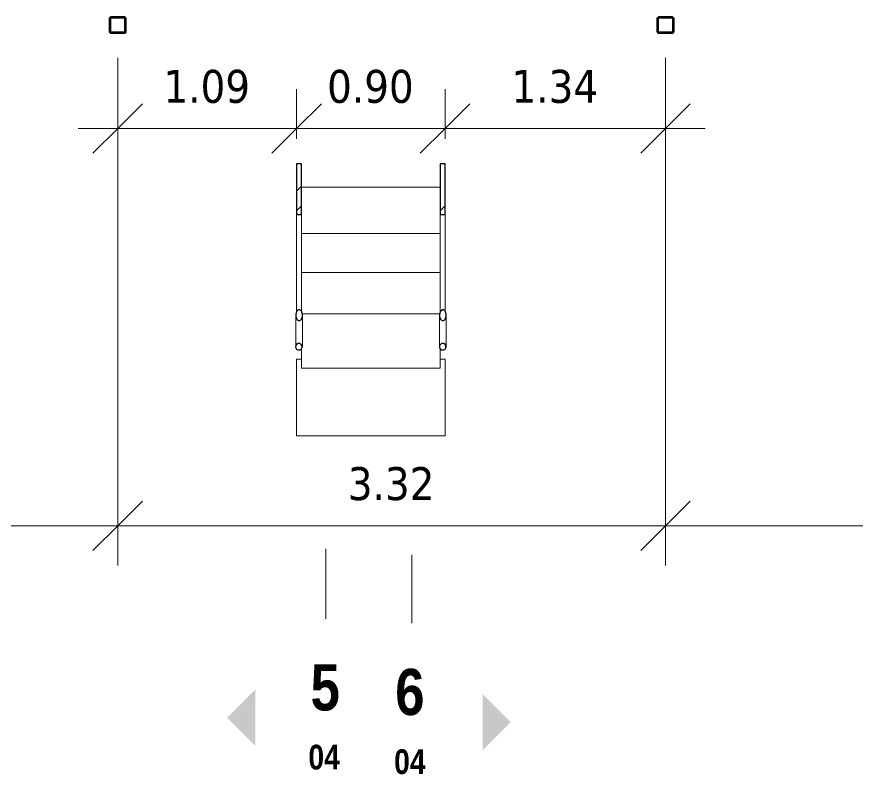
# Model space of a CAD drawing. Header units: metres. Extents: x 118 to 451, y -76 to 55.
# Drawn here: x 269.81 to 274.91, y -32.74 to -28.1 of the extents above; entities that cross this region are included whole.
import ezdxf

# ---------------------------------------------------------------- set-up
doc = ezdxf.new("R2010")
doc.units = ezdxf.units.M
for name, color, linetype, lineweight in [('A-ANNO-DIMS', 7, 'Continuous', 9), ('A-ANNO-DIMS-100', 7, 'Continuous', 9), ('A-GENM', 7, 'Continuous', 9), ('G-ANNO-SYMB', 7, 'Continuous', 9), ('S-COLS', 7, 'Continuous', 9)]:
    doc.layers.add(name, color=color, linetype=linetype, lineweight=lineweight)
doc.styles.add('Saira Condensed_B', font='', dxfattribs={"height": 0.15})
doc.styles.add('Saira Condensed_B_1', font='', dxfattribs={"height": 0.28})
doc.styles.add('Tahoma', font='tahoma.ttf', dxfattribs={"height": 0.2})
doc.styles.get('Saira Condensed_B').set_extended_font_data('Saira Condensed', bold=True)
doc.styles.get('Saira Condensed_B_1').set_extended_font_data('Saira Condensed', bold=True)
doc.dimstyles.new('R_Tahoma_2_0', dxfattribs={"dimscale": 0.3048, "dimtxt": 0.208804, "dimasz": 0.984252, "dimexe": 0.787402, "dimexo": 0.492126, "dimgap": 0.328084, "dimtad": 1, "dimrnd": 0.01, "dimzin": 0, "dimdsep": 46, "dimtxsty": 'Tahoma', "dimblk1": 'OBLIQUE', "dimblk2": 'OBLIQUE', "dimsah": 1, "dimcen": 0.09, "dimdle": 0.787402, "dimazin": 2, "dimtfac": 1, "dimtdec": 4, "dimtix": 1, "dimtmove": 0, "dimatfit": 3, "dimfxl": 1, "dimtvp": 1, "dimtolj": 1, "dimtzin": 0, "dimarcsym": 2})
pattern_1 = [(45, (-24.08, 30.645), (-0.2474874, 0.2474874), []), (45, (-24.08, 31.02), (-0.2474874, 0.2474874), [])]

# ---------------------------------------------------------------- blocks, each defined once
blk = doc.blocks.new('M_Esc Estanque Cabecera-02 - M_Esc Estanque Cabecera-02-1774141-Nivel Base-EC')
at = {"layer": 'A-GENM'}
h = blk.add_hatch(dxfattribs=at)
h.set_pattern_fill('FP_8', color=256, style=0, pattern_type=2)
h.set_pattern_definition(pattern_1)
h.paths.add_polyline_path([(-0.45, 1.3427), (-0.42, 1.3427), (-0.42, 1.6503), (-0.45, 1.6503), (-0.45, 1.6344)])
h = blk.add_hatch(dxfattribs=at)
h.set_pattern_fill('FP_8', color=256, style=0, pattern_type=2)
h.set_pattern_definition(pattern_1)
h.paths.add_polyline_path([(0.45, 1.3427), (0.45, 1.6503), (0.42, 1.6503), (0.42, 1.3427)])
h = blk.add_hatch(dxfattribs=at)
h.set_pattern_fill('FP_8', color=256, style=0, pattern_type=2)
h.set_pattern_definition(pattern_1)
h.paths.add_polyline_path([(-0.4389, 0.6993), (-0.4311, 0.6993), (-0.4273, 0.7012), (-0.4209, 0.7085), (-0.4165, 0.7194), (-0.415, 0.7323), (-0.4165, 0.7451), (-0.4209, 0.7561), (-0.4273, 0.7634), (-0.4311, 0.7653), (-0.4389, 0.7653), (-0.4427, 0.7634), (-0.4491, 0.7561), (-0.4535, 0.7451), (-0.455, 0.7323), (-0.4535, 0.7194), (-0.4491, 0.7085), (-0.4427, 0.7012)])
h = blk.add_hatch(dxfattribs=at)
h.set_pattern_fill('FP_8', color=256, style=0, pattern_type=2)
h.set_pattern_definition(pattern_1)
h.paths.add_polyline_path([(0.4409, 0.6993), (0.4447, 0.7012), (0.4511, 0.7085), (0.4555, 0.7194), (0.457, 0.7323), (0.4555, 0.7451), (0.4511, 0.7561), (0.4447, 0.7634), (0.4409, 0.7653), (0.4331, 0.7653), (0.4293, 0.7634), (0.4229, 0.7561), (0.4185, 0.7451), (0.417, 0.7323), (0.4185, 0.7194), (0.4229, 0.7085), (0.4293, 0.7012), (0.4331, 0.6993)])
at = {"layer": 'A-GENM', "lineweight": 25}
for p, q in [((-0.45, 1.6503), (-0.45, 1.3427)), ((-0.42, 1.6503), (-0.45, 1.6503)), ((-0.42, 1.3427), (-0.42, 1.6503)), ((0.45, 1.6503), (0.42, 1.6503)), ((0.42, 1.6503), (0.42, 1.3427)), ((0.45, 1.3427), (0.45, 1.6503)), ((-0.45, 1.3427), (-0.42, 1.3427)), ((0.42, 1.3427), (0.45, 1.3427))]:
    blk.add_line(p, q, dxfattribs=at)
at = {"layer": 'A-GENM'}
for p, q in [((-0.42, 1.5101), (0.42, 1.5101)), ((-0.45, 0.7543), (-0.45, 1.3427)), ((-0.42, 1.3427), (-0.42, 1.285)), ((0.42, 1.285), (0.42, 1.3427)), ((0.45, 1.3427), (0.45, 0.7576)), ((-0.42, 1.2281), (-0.42, 1.285)), ((0.42, 1.285), (0.42, 1.2281)), ((-0.42, 1.2281), (0.42, 1.2281)), ((-0.42, 1.2281), (-0.42, 1.0499)), ((0.42, 1.0499), (0.42, 1.2281)), ((-0.42, 0.9907), (-0.42, 1.0499)), ((0.42, 1.0499), (0.42, 0.9907)), ((-0.42, 0.9907), (0.42, 0.9907)), ((-0.42, 0.9907), (-0.42, 0.804)), ((0.42, 0.804), (0.42, 0.9907)), ((-0.42, 0.7543), (-0.42, 0.804)), ((0.42, 0.804), (0.42, 0.7498)), ((-0.455, 0.7323), (-0.455, 0.5437)), ((-0.4157, 0.7405), (0.4177, 0.7405)), ((-0.415, 0.5413), (-0.415, 0.7323)), ((0.417, 0.7323), (0.417, 0.5437)), ((0.457, 0.5413), (0.457, 0.7323)), ((-0.42, 0.41), (-0.42, 0.5316)), ((0.42, 0.5316), (0.42, 0.41)), ((-0.45, 0), (-0.45, 0.4655)), ((-0.45, 0.4655), (-0.42, 0.4655)), ((0.42, 0.4655), (0.45, 0.4655)), ((0.45, 0.4655), (0.45, 0)), ((-0.42, 0.41), (0.42, 0.41)), ((-0.45, 0), (0.45, 0))]:
    blk.add_line(p, q, dxfattribs=at)
at = {"layer": 'A-GENM', "lineweight": 25, "flags": 128}
for points in [[(-0.435, 0.7659), (-0.4389, 0.7653), (-0.4427, 0.7634), (-0.4461, 0.7602), (-0.4491, 0.7561), (-0.4516, 0.751), (-0.4535, 0.7451), (-0.4546, 0.7388), (-0.455, 0.7323), (-0.4546, 0.7257), (-0.4535, 0.7194), (-0.4516, 0.7136), (-0.4491, 0.7085), (-0.4461, 0.7043), (-0.4427, 0.7012), (-0.4389, 0.6993), (-0.435, 0.6986)], [(-0.435, 0.6986), (-0.4311, 0.6993), (-0.4273, 0.7012), (-0.4239, 0.7043), (-0.4209, 0.7085), (-0.4184, 0.7136), (-0.4165, 0.7194), (-0.4154, 0.7257), (-0.415, 0.7323), (-0.4154, 0.7388), (-0.4165, 0.7451), (-0.4184, 0.751), (-0.4209, 0.7561), (-0.4239, 0.7602), (-0.4273, 0.7634), (-0.4311, 0.7653), (-0.435, 0.7659)], [(0.437, 0.7659), (0.4331, 0.7653), (0.4293, 0.7634), (0.4259, 0.7602), (0.4229, 0.7561), (0.4204, 0.751), (0.4185, 0.7451), (0.4174, 0.7388), (0.417, 0.7323), (0.4174, 0.7257), (0.4185, 0.7194), (0.4204, 0.7136), (0.4229, 0.7085), (0.4259, 0.7043), (0.4293, 0.7012), (0.4331, 0.6993), (0.437, 0.6986)], [(0.437, 0.6986), (0.4409, 0.6993), (0.4447, 0.7012), (0.4481, 0.7043), (0.4511, 0.7085), (0.4536, 0.7136), (0.4555, 0.7194), (0.4566, 0.7257), (0.457, 0.7323), (0.4566, 0.7388), (0.4555, 0.7451), (0.4536, 0.751), (0.4511, 0.7561), (0.4481, 0.7602), (0.4447, 0.7634), (0.4409, 0.7653), (0.437, 0.7659)]]:
    blk.add_lwpolyline(points, dxfattribs=at)
at = {"layer": 'A-GENM', "lineweight": 25}
for centre, start, end in [((-0.436, 0.5413), 90, 270), ((-0.436, 0.5413), 270, 90), ((0.436, 0.5413), 90, 270), ((0.436, 0.5413), 270, 90)]:
    blk.add_arc(centre, 0.02, start, end, dxfattribs=at)
at = {"layer": 'A-GENM'}
for centre, major_axis, start_param, end_param in [((-0.435, 0.5413), (-0.02, 0), 2.617994, 3.141593), ((0.437, 0.5413), (0.02, 0), 5.759587, 6.283185)]:
    blk.add_ellipse(centre, major_axis=major_axis, ratio=0.594483, start_param=start_param, end_param=end_param, dxfattribs=at)
blk = doc.blocks.new('FCA_N_Columna de acero - 100x100mm-V18-Nivel Base-EC')
at = {"layer": 'S-COLS'}
h = blk.add_hatch(dxfattribs=at)
h.set_pattern_fill('FP_19', color=256, style=0, pattern_type=2)
h.set_pattern_definition([(45, (-22.545, 28.151), (-0.2474874, 0.2474874), []), (45, (-22.545, 28.526), (-0.2474874, 0.2474874), [])])
h.paths.add_polyline_path([(-0.038, -0.05), (0.038, -0.05), (0.0465, -0.0465), (0.05, -0.038), (0.05, 0.038), (0.0465, 0.0465), (0.038, 0.05), (-0.038, 0.05), (-0.0465, 0.0465), (-0.05, 0.038), (-0.05, -0.038), (-0.0465, -0.0465)])
h.paths.add_polyline_path([(0.038, -0.044), (-0.038, -0.044), (-0.0422, -0.0422), (-0.044, -0.038), (-0.044, 0.038), (-0.0422, 0.0422), (-0.038, 0.044), (0.038, 0.044), (0.0422, 0.0422), (0.044, 0.038), (0.044, -0.038), (0.0422, -0.0422)])
at = {"layer": 'S-COLS', "lineweight": 35}
for p, q in [((-0.05, 0.038), (-0.05, -0.038)), ((-0.044, -0.038), (-0.044, 0.038)), ((0.038, 0.05), (-0.038, 0.05)), ((-0.038, 0.044), (0.038, 0.044)), ((0.044, 0.038), (0.044, -0.038)), ((0.05, -0.038), (0.05, 0.038)), ((0.038, -0.044), (-0.038, -0.044)), ((-0.038, -0.05), (0.038, -0.05))]:
    blk.add_line(p, q, dxfattribs=at)
for centre, radius, start, end in [((-0.038, 0.038), 0.012, 90, 180), ((-0.038, 0.038), 0.006, 90, 180), ((0.038, 0.038), 0.012, 360, 90), ((0.038, 0.038), 0.006, 0, 90), ((-0.038, -0.038), 0.012, 180, 270), ((-0.038, -0.038), 0.006, 180, 270), ((0.038, -0.038), 0.012, 270, 360), ((0.038, -0.038), 0.006, 270, 0)]:
    blk.add_arc(centre, radius, start, end, dxfattribs=at)
blk = doc.blocks.new('FCA_N_Columna de acero - 100x100mm-V20-Nivel Base-EC')
at = {"layer": 'S-COLS'}
h = blk.add_hatch(dxfattribs=at)
h.set_pattern_fill('FP_21', color=256, style=0, pattern_type=2)
h.set_pattern_definition([(45, (-25.868, 28.151), (-0.2474874, 0.2474874), []), (45, (-25.868, 28.526), (-0.2474874, 0.2474874), [])])
h.paths.add_polyline_path([(0.038, -0.05), (0.0465, -0.0465), (0.05, -0.038), (0.05, 0.038), (0.0465, 0.0465), (0.038, 0.05), (-0.038, 0.05), (-0.0465, 0.0465), (-0.05, 0.038), (-0.05, -0.038), (-0.0465, -0.0465), (-0.038, -0.05)])
h.paths.add_polyline_path([(-0.038, -0.044), (-0.0422, -0.0422), (-0.044, -0.038), (-0.044, 0.038), (-0.0422, 0.0422), (-0.038, 0.044), (0.038, 0.044), (0.0422, 0.0422), (0.044, 0.038), (0.044, -0.038), (0.0422, -0.0422), (0.038, -0.044)])
at = {"layer": 'S-COLS', "lineweight": 35}
for p, q in [((-0.05, 0.038), (-0.05, -0.038)), ((-0.044, -0.038), (-0.044, 0.038)), ((0.038, 0.05), (-0.038, 0.05)), ((-0.038, 0.044), (0.038, 0.044)), ((0.044, 0.038), (0.044, -0.038)), ((0.05, -0.038), (0.05, 0.038)), ((0.038, -0.044), (-0.038, -0.044)), ((-0.038, -0.05), (0.038, -0.05))]:
    blk.add_line(p, q, dxfattribs=at)
for centre, radius, start, end in [((-0.038, 0.038), 0.012, 90, 180), ((-0.038, 0.038), 0.006, 90, 180), ((0.038, 0.038), 0.012, 360, 90), ((0.038, 0.038), 0.006, 0, 90), ((-0.038, -0.038), 0.012, 180, 270), ((-0.038, -0.038), 0.006, 180, 270), ((0.038, -0.038), 0.012, 270, 360), ((0.038, -0.038), 0.006, 270, 0)]:
    blk.add_arc(centre, radius, start, end, dxfattribs=at)
blk = doc.blocks.new('DIMBLOCK13-Nivel Base-EC')
at = {"layer": 'A-ANNO-DIMS-100'}
for p, q in [((273.7447, -31.1914), (273.7447, -28.3511)), ((277.3617, -31.1914), (277.3617, -28.3511)), ((277.3617, -31.1914), (273.7447, -31.1914)), ((273.7447, -31.1914), (273.7447, -31.4314)), ((277.3617, -31.1914), (277.3617, -31.4314))]:
    blk.add_line(p, q, dxfattribs=at)
at = {"layer": 'A-ANNO-DIMS-100', "lineweight": 35}
for p, q in [((273.7447, -31.1914), (273.8947, -31.0414)), ((277.3617, -31.1914), (277.5117, -31.0414)), ((273.7447, -31.1914), (273.5947, -31.3414)), ((277.3617, -31.1914), (277.2117, -31.3414))]:
    blk.add_line(p, q, dxfattribs=at)
at = {"layer": 'A-ANNO-DIMS-100', "color": 0, "insert": (275.288, -30.8351), "char_height": 0.2, "width": 0.636356, "attachment_point": 1, "line_spacing_factor": 0.994306, "style": 'Tahoma'}
blk.add_mtext('3.62', dxfattribs=at)
blk = doc.blocks.new('_Oblique')
at = {"color": 0, "linetype": 'ByBlock', "lineweight": -2}
blk.add_line((-0.5, -0.5), (0.5, 0.5), dxfattribs=at)
blk = doc.blocks.new('DIMBLOCK14-Nivel Base-EC')
at = {"layer": 'A-ANNO-DIMS-100'}
for p, q in [((270.4217, -31.1914), (270.4217, -28.3511)), ((273.7447, -31.1914), (273.7447, -28.3511)), ((273.7447, -31.1914), (270.4217, -31.1914)), ((270.4217, -31.1914), (270.4217, -31.4314)), ((273.7447, -31.1914), (273.7447, -31.4314))]:
    blk.add_line(p, q, dxfattribs=at)
at = {"layer": 'A-ANNO-DIMS-100', "lineweight": 35}
for p, q in [((270.4217, -31.1914), (270.5717, -31.0414)), ((273.7447, -31.1914), (273.8947, -31.0414)), ((270.4217, -31.1914), (270.2717, -31.3414)), ((273.7447, -31.1914), (273.5947, -31.3414))]:
    blk.add_line(p, q, dxfattribs=at)
at = {"layer": 'A-ANNO-DIMS-100', "color": 0, "insert": (271.818, -30.8351), "char_height": 0.2, "width": 0.636356, "attachment_point": 1, "line_spacing_factor": 0.994306, "style": 'Tahoma'}
blk.add_mtext('3.32', dxfattribs=at)
blk = doc.blocks.new('DIMBLOCK15-Nivel Base-EC')
at = {"layer": 'A-ANNO-DIMS-100'}
for p, q in [((266.7806, -31.1914), (266.7806, -28.3081)), ((270.4217, -31.1914), (270.4217, -28.3511)), ((270.4217, -31.1914), (266.7806, -31.1914)), ((266.7806, -31.1914), (266.7806, -31.4314)), ((270.4217, -31.1914), (270.4217, -31.4314))]:
    blk.add_line(p, q, dxfattribs=at)
at = {"layer": 'A-ANNO-DIMS-100', "lineweight": 35}
for p, q in [((266.7806, -31.1914), (266.9306, -31.0414)), ((270.4217, -31.1914), (270.5717, -31.0414)), ((266.7806, -31.1914), (266.6306, -31.3414)), ((270.4217, -31.1914), (270.2717, -31.3414))]:
    blk.add_line(p, q, dxfattribs=at)
at = {"layer": 'A-ANNO-DIMS-100', "color": 0, "insert": (268.336, -30.8351), "char_height": 0.2, "width": 0.636356, "attachment_point": 1, "line_spacing_factor": 0.994306, "style": 'Tahoma'}
blk.add_mtext('3.64', dxfattribs=at)
blk = doc.blocks.new('DIMBLOCK19-Nivel Base-EC')
at = {"layer": 'A-ANNO-DIMS-100'}
for p, q in [((273.7447, -28.7796), (273.7447, -28.3511)), ((272.4074, -28.7796), (272.4074, -28.5396)), ((273.9847, -28.7796), (272.4074, -28.7796)), ((272.4074, -28.7796), (272.4074, -28.8417)), ((273.7447, -28.7796), (273.7447, -29.0196))]:
    blk.add_line(p, q, dxfattribs=at)
at = {"layer": 'A-ANNO-DIMS-100', "lineweight": 35}
for p, q in [((272.4074, -28.7796), (272.5574, -28.6296)), ((273.7447, -28.7796), (273.8947, -28.6296)), ((272.4074, -28.7796), (272.2574, -28.9296)), ((273.7447, -28.7796), (273.5947, -28.9296))]:
    blk.add_line(p, q, dxfattribs=at)
at = {"layer": 'A-ANNO-DIMS-100', "color": 0, "insert": (272.8109, -28.4233), "char_height": 0.2, "width": 0.636356, "attachment_point": 1, "line_spacing_factor": 0.994306, "style": 'Tahoma'}
blk.add_mtext('1.34', dxfattribs=at)
blk = doc.blocks.new('DIMBLOCK20-Nivel Base-EC')
at = {"layer": 'A-ANNO-DIMS-100'}
for p, q in [((271.5074, -28.7796), (271.5074, -28.5396)), ((272.4074, -28.7796), (272.4074, -28.5396)), ((272.4074, -28.7796), (271.5074, -28.7796)), ((271.5074, -28.7796), (271.5074, -28.8417)), ((272.4074, -28.7796), (272.4074, -28.8417))]:
    blk.add_line(p, q, dxfattribs=at)
at = {"layer": 'A-ANNO-DIMS-100', "lineweight": 35}
for p, q in [((271.5074, -28.7796), (271.6574, -28.6296)), ((272.4074, -28.7796), (272.5574, -28.6296)), ((271.5074, -28.7796), (271.3574, -28.9296)), ((272.4074, -28.7796), (272.2574, -28.9296))]:
    blk.add_line(p, q, dxfattribs=at)
at = {"layer": 'A-ANNO-DIMS-100', "color": 0, "insert": (271.6922, -28.4233), "char_height": 0.2, "width": 0.636356, "attachment_point": 1, "line_spacing_factor": 0.994306, "style": 'Tahoma'}
blk.add_mtext('0.90', dxfattribs=at)
blk = doc.blocks.new('DIMBLOCK21-Nivel Base-EC')
at = {"layer": 'A-ANNO-DIMS-100'}
for p, q in [((270.4217, -28.7796), (270.4217, -28.3511)), ((271.5074, -28.7796), (271.5074, -28.5396)), ((271.5074, -28.7796), (270.1817, -28.7796)), ((270.4217, -28.7796), (270.4217, -29.0196)), ((271.5074, -28.7796), (271.5074, -28.8417))]:
    blk.add_line(p, q, dxfattribs=at)
at = {"layer": 'A-ANNO-DIMS-100', "lineweight": 35}
for p, q in [((270.4217, -28.7796), (270.5717, -28.6296)), ((271.5074, -28.7796), (271.6574, -28.6296)), ((270.4217, -28.7796), (270.2717, -28.9296)), ((271.5074, -28.7796), (271.3574, -28.9296))]:
    blk.add_line(p, q, dxfattribs=at)
at = {"layer": 'A-ANNO-DIMS-100', "color": 0, "insert": (270.6994, -28.4233), "char_height": 0.2, "width": 0.636356, "attachment_point": 1, "line_spacing_factor": 0.994306, "style": 'Tahoma'}
blk.add_mtext('1.09', dxfattribs=at)
blk = doc.blocks.new('Section - Símbolo_Detalle_Plano-1146154-Nivel Base-EC')
at = {"layer": 'G-ANNO-SYMB', "true_color": 0x808080}
blk.add_hatch(color=8, dxfattribs=at).paths.add_polyline_path([(-0.004296, 0.004296), (-0.007704, 0.004296), (-0.006, 0.006)])

msp = doc.modelspace()

# ---------------------------------------------------------------- linework, layer by layer
at = {"layer": 'G-ANNO-SYMB', "lineweight": 18}
for p, q in [((271.6854, -31.7556), (271.6854, -31.3302)), ((272.2054, -31.7834), (272.2054, -31.3673))]:
    msp.add_line(p, q, dxfattribs=at)

# ---------------------------------------------------------------- block references
at = {"layer": 'A-GENM', "lineweight": 25}
msp.add_blockref('M_Esc Estanque Cabecera-02 - M_Esc Estanque Cabecera-02-1774141-Nivel Base-EC', (271.9574, -30.6451), dxfattribs=at)
at = {"layer": 'G-ANNO-SYMB', "color": 8, "lineweight": 18, "true_color": 0x808080, "xscale": 99.99999999999994, "yscale": 99.99999999999994, "zscale": 99.99999999999994, "rotation": 89.9999999999997}
msp.add_blockref('Section - Símbolo_Detalle_Plano-1146154-Nivel Base-EC', (271.6854, -31.7556), dxfattribs=at)
at = {"layer": 'G-ANNO-SYMB', "color": 8, "lineweight": 18, "true_color": 0x808080, "extrusion": (0, 0, -1), "xscale": 99.99999999999993, "yscale": 99.99999999999993, "zscale": 99.99999999999993, "rotation": 90.00000000000031}
msp.add_blockref('Section - Símbolo_Detalle_Plano-1146154-Nivel Base-EC', (-272.2054, -31.7834), dxfattribs=at)
at = {"layer": 'S-COLS'}
for name, p in [('FCA_N_Columna de acero - 100x100mm-V18-Nivel Base-EC', (270.4217, -28.1511)), ('FCA_N_Columna de acero - 100x100mm-V20-Nivel Base-EC', (273.7447, -28.1511))]:
    msp.add_blockref(name, p, dxfattribs=at)

# ---------------------------------------------------------------- texts
at = {"layer": 'G-ANNO-SYMB', "char_height": 0.28, "attachment_point": 1, "style": 'Saira Condensed_B_1'}
for s, insert, width in [('\\fSaira Condensed|b1|i0|c0|p2|;5', (271.5916, -32.0322), 0.224472), ('\\fSaira Condensed|b1|i0|c0|p2|;6', (272.1051, -32.0599), 0.240506)]:
    msp.add_mtext(s, dxfattribs=dict(at, insert=insert, width=width))
at = {"layer": 'G-ANNO-SYMB', "color": 8, "true_color": 0x808080, "char_height": 0.15, "width": 0.25654, "attachment_point": 1, "style": 'Saira Condensed_B', "bg_fill": 3, "box_fill_scale": 1.25, "bg_fill_color": 256, "bg_fill_true_color": 13158600, "bg_fill_transparency": 0}
for insert in [(271.5786, -32.5205), (272.0986, -32.5483)]:
    msp.add_mtext('04', dxfattribs=dict(at, insert=insert))

# ---------------------------------------------------------------- dimensions: what is measured, and where the dimension line sits
at = {"layer": 'A-ANNO-DIMS'}
for base, p1, p2, override, picture, middle in [((266.7806, -31.1914), (270.4217, -28.2011), (266.7806, -28.1581), {"dimpost": '<>', "dimfxl": 3.641376}, 'DIMBLOCK15-Nivel Base-EC', (268.6011, -30.9873)), ((270.4217, -31.1914), (273.7447, -28.2011), (270.4217, -28.2011), {"dimpost": '<>', "dimfxl": 3.323}, 'DIMBLOCK14-Nivel Base-EC', (272.0832, -30.9873)), ((272.4074, -28.7796), (273.7447, -28.2011), (272.4074, -28.9917), {"dimpost": '<>', "dimfxl": 1.553528}, 'DIMBLOCK19-Nivel Base-EC', (273.076, -28.5754))]:
    dim = msp.add_linear_dim(base=base, p1=p1, p2=p2, angle=0, dimstyle='R_Tahoma_2_0', override=override, dxfattribs=at)
    dim.commit()
    dim.dimension.update_dxf_attribs({"geometry": picture, "text_midpoint": middle})
for base, p1, p2, override, picture, middle in [((270.4217, -28.7796), (271.5074, -28.9917), (270.4217, -28.2011), {"dimpost": '<>', "dimfxl": 1.343058}, 'DIMBLOCK21-Nivel Base-EC', (270.9645, -28.5755)), ((273.7447, -31.1914), (277.3617, -28.2011), (273.7447, -28.2011), {"dimpost": '<>', "dimfxl": 3.617}, 'DIMBLOCK13-Nivel Base-EC', (275.5532, -30.9873)), ((271.5074, -28.7796), (272.4074, -28.9917), (271.5074, -28.9917), {"dimpost": '<>', "dimfxl": 0.9}, 'DIMBLOCK20-Nivel Base-EC', (271.9574, -28.5755))]:
    dim = msp.add_linear_dim(base=base, p1=p1, p2=p2, dimstyle='R_Tahoma_2_0', override=override, dxfattribs=at)
    dim.commit()
    dim.dimension.update_dxf_attribs({"geometry": picture, "text_midpoint": middle})

doc.saveas('drawing.dxf')
